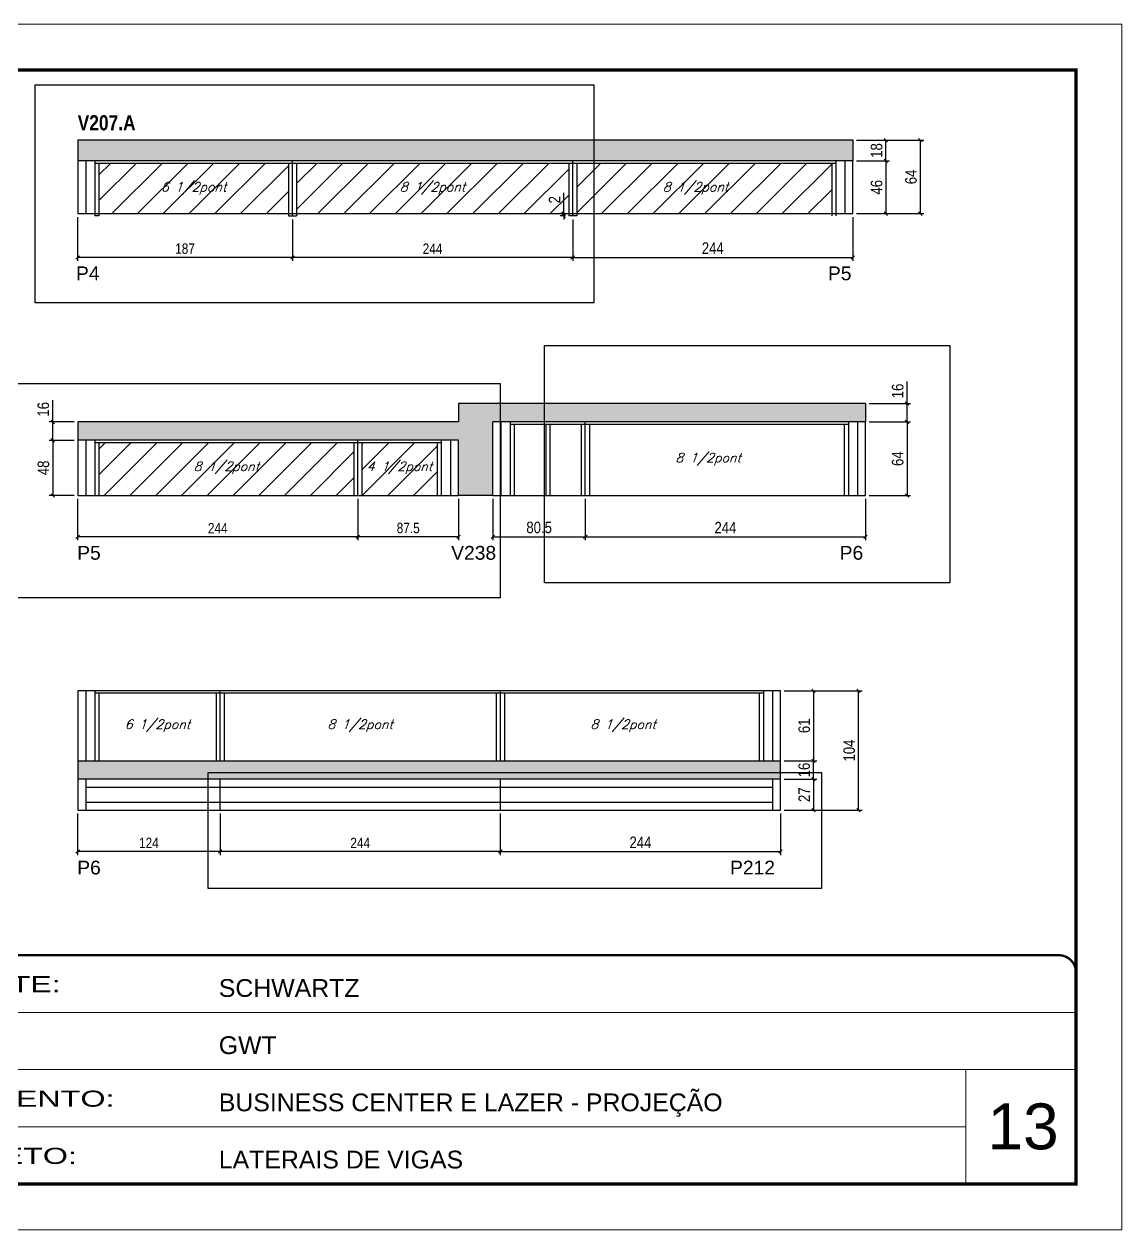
# Model space of a CAD drawing. Extents: x 2603 to 22413, y 1253 to 30260.
# Drawn here: x 3132 to 4088, y 25373 to 26423 of the extents above; entities that cross this region are included whole.
import ezdxf

# ---------------------------------------------------------------- set-up
doc = ezdxf.new("R2010")
doc.units = 0
doc.linetypes.add('CONTINUO', pattern=[0])
doc.linetypes.add('DASHED', pattern=[0.75, 0.5, -0.25])
for name, color, linetype in [('5', 5, 'Continuous'), ('COTA', 241, 'Continuous'), ('NOMENCLATURA', 7, 'Continuous'), ('Painéis', 200, 'Continuous'), ('SARR_2.2x7', 40, 'Continuous'), ('SARR_3.5x7', 81, 'Continuous'), ('texto', 7, 'Continuous')]:
    doc.layers.add(name, color=color, linetype=linetype)
for name, color, linetype, lineweight in [('CARIMBO', 255, 'Continuous', 9), ('Folhas', 255, 'Continuous', 9), ('Hachura', 251, 'Continuous', 9), ('SARRAFO DE PRESSAO', 251, 'DASHED', 9)]:
    doc.layers.add(name, color=color, linetype=linetype, lineweight=lineweight)
doc.styles.add('ARIAL', font='arial.ttf')
doc.styles.add('COTA TECNICA', font='techl___.ttf', dxfattribs={"height": 10})
doc.styles.add('COTA TECNICA-50', font='techl___.ttf', dxfattribs={"height": 9})
doc.styles.add('Romans', font='romans.shx')
doc.styles.get("Standard").update_dxf_attribs({"font": 'arial.ttf'})
doc.styles.add('TECNICA', font='techb___.ttf', dxfattribs={"height": 10})
doc.styles.add('Tecnologia', font='')
doc.styles.get('Tecnologia').set_extended_font_data('Forgotten Futurist')
doc.dimstyles.new('COTA PAINEL-50', dxfattribs={"dimtxt": 9, "dimasz": 3, "dimexe": 3, "dimexo": 3, "dimgap": 3, "dimtad": 1, "dimdec": 1, "dimzin": 12, "dimdsep": 46, "dimtxsty": 'COTA TECNICA-50', "dimblk1": 'OBLIQUE', "dimblk2": 'OBLIQUE', "dimsah": 1, "dimcen": 0.9, "dimclrd": 4, "dimclre": 4, "dimclrt": 240, "dimadec": 1, "dimazin": 3, "dimtfac": 1, "dimtdec": 1, "dimtmove": 0, "dimatfit": 3, "dimfxl": 1, "dimtolj": 1, "dimtzin": 12, "dimarcsym": 0})
doc.dimstyles.new('PAINEL', dxfattribs={"dimtxt": 10, "dimasz": 3, "dimexe": 3, "dimexo": 3, "dimgap": 3, "dimtad": 1, "dimdec": 1, "dimzin": 12, "dimdsep": 46, "dimtxsty": 'COTA TECNICA', "dimblk1": 'OBLIQUE', "dimblk2": 'OBLIQUE', "dimsah": 1, "dimcen": 0.9, "dimclrd": 4, "dimclre": 4, "dimclrt": 240, "dimadec": 1, "dimazin": 3, "dimtfac": 1, "dimtdec": 1, "dimtmove": 0, "dimatfit": 3, "dimfxl": 1, "dimtolj": 1, "dimtzin": 12, "dimarcsym": 0})

# ---------------------------------------------------------------- blocks, each defined once
blk = doc.blocks.new('9999999999')
at = {"color": 30, "linetype": 'CONTINUO'}
for p, q in [((98564.6, 34379.6), (99584, 34379.6)), ((98564.6, 34329.8), (99488, 34329.8)), ((99584, 34329.8), (99488, 34329.8)), ((99488, 34329.8), (99488, 34230.2)), ((98564.6, 34280), (99488, 34280))]:
    blk.add_line(p, q, dxfattribs=at)
at = {"color": 30, "linetype": 'CONTINUO', "const_width": 2}
blk.add_lwpolyline([(99584, 34230.2), (99584, 34414.4, 0.414214), (99569, 34429.4), (98229, 34429.4, 0.414214), (98214, 34414.4), (98214, 34245.2, 0.414214), (98229, 34230.2), (99584, 34230.2)], format="xyb", dxfattribs=at)
at = {"layer": 'Folhas'}
blk.add_lwpolyline([(98139, 34190.2), (99624, 34190.2), (99624, 35240.2), (98139, 35240.2)], close=True, dxfattribs=at)
at = {"layer": 'Folhas', "color": 30, "const_width": 3}
blk.add_lwpolyline([(98214, 34230.2), (99584, 34230.2), (99584, 35200.2), (98214, 35200.2)], close=True, dxfattribs=at)
at = {"color": 7, "linetype": 'Continuous', "ltscale": 5, "style": 'ARIAL'}
for s, height, p in [('SCHWARTZ', 15.48, (98837.7, 34393.1)), ('GWT', 15.48, (98837.7, 34343.3)), ('BUSINESS CENTER E LAZER - PROJEÇÃO', 15.483, (98837.7, 34293.5)), ('LATERAIS DE VIGAS', 15.483, (98837.7, 34243.7))]:
    blk.add_text(s, height=height, dxfattribs=at).set_placement(p)
at = {"layer": 'Folhas', "color": 7, "style": 'Tecnologia', "width": 1.5}
for s, p in [('CLIENTE:', (98573.7, 34397.2)), ('PAVIMENTO:', (98573.7, 34297.5)), ('PROJETO:', (98573.7, 34247.7))]:
    blk.add_text(s, height=14, dxfattribs=at).set_placement(p)
blk = doc.blocks.new('_Oblique')
at = {"color": 0, "linetype": 'ByBlock', "lineweight": -2}
blk.add_line((-0.5, -0.5), (0.5, 0.5), dxfattribs=at)
blk = doc.blocks.new('*D555')
at = {"layer": 'COTA', "color": 4, "linetype": 'ByBlock', "lineweight": -2, "transparency": 16777216}
for p, q in [((3365.8, 26253.4), (3365.8, 26217.3)), ((3609.8, 26253.4), (3609.8, 26217.3)), ((3609.8, 26220.3), (3365.8, 26220.3))]:
    blk.add_line(p, q, dxfattribs=at)
at = {"layer": 'Defpoints', "color": 0, "linetype": 'ByBlock', "transparency": 16777216}
for p in [(3365.8, 26256.4), (3609.8, 26256.4), (3365.8, 26220.3)]:
    blk.add_point(p, dxfattribs=at)
at = {"layer": 'COTA', "color": 4, "linetype": 'ByBlock', "lineweight": -2, "transparency": 16777216, "xscale": 3, "yscale": 3, "zscale": 3, "rotation": 180}
blk.add_blockref('_Oblique', (3365.8, 26220.3), dxfattribs=at)
at = {"layer": 'COTA', "color": 4, "linetype": 'ByBlock', "lineweight": -2, "transparency": 16777216, "xscale": 3, "yscale": 3, "zscale": 3}
blk.add_blockref('_Oblique', (3609.8, 26220.3), dxfattribs=at)
at = {"layer": 'COTA', "color": 240, "linetype": 'ByBlock', "transparency": 16777216, "insert": (3487.8, 26227.9), "char_height": 9, "attachment_point": 5, "style": 'COTA TECNICA-50'}
blk.add_mtext('\\A1;244', dxfattribs=at)
blk = doc.blocks.new('*D2943')
at = {"layer": 'COTA', "color": 4, "linetype": 'ByBlock', "lineweight": -2, "transparency": 16777216}
for p, q in [((3178.8, 26255.4), (3178.8, 26217.3)), ((3365.8, 26253.4), (3365.8, 26217.3)), ((3365.8, 26220.3), (3178.8, 26220.3))]:
    blk.add_line(p, q, dxfattribs=at)
at = {"layer": 'Defpoints', "color": 0, "linetype": 'ByBlock', "transparency": 16777216}
for p in [(3178.8, 26258.4), (3365.8, 26256.4), (3178.8, 26220.3)]:
    blk.add_point(p, dxfattribs=at)
at = {"layer": 'COTA', "color": 4, "linetype": 'ByBlock', "lineweight": -2, "transparency": 16777216, "xscale": 3, "yscale": 3, "zscale": 3, "rotation": 180}
blk.add_blockref('_Oblique', (3178.8, 26220.3), dxfattribs=at)
at = {"layer": 'COTA', "color": 4, "linetype": 'ByBlock', "lineweight": -2, "transparency": 16777216, "xscale": 3, "yscale": 3, "zscale": 3}
blk.add_blockref('_Oblique', (3365.8, 26220.3), dxfattribs=at)
at = {"layer": 'COTA', "color": 240, "linetype": 'ByBlock', "transparency": 16777216, "insert": (3272.3, 26227.9), "char_height": 9, "attachment_point": 5, "style": 'COTA TECNICA-50'}
blk.add_mtext('\\A1;187', dxfattribs=at)
blk = doc.blocks.new('*D2944')
at = {"layer": 'COTA', "color": 4, "linetype": 'ByBlock', "lineweight": -2, "transparency": 16777216}
for p, q in [((3609.8, 26253.4), (3609.8, 26217.3)), ((3853.8, 26255.4), (3853.8, 26217.3)), ((3609.8, 26220.3), (3853.8, 26220.3))]:
    blk.add_line(p, q, dxfattribs=at)
at = {"layer": 'Defpoints', "color": 0, "linetype": 'ByBlock', "transparency": 16777216}
for p in [(3609.8, 26256.4), (3853.8, 26258.4), (3853.8, 26220.3)]:
    blk.add_point(p, dxfattribs=at)
at = {"layer": 'COTA', "color": 4, "linetype": 'ByBlock', "lineweight": -2, "transparency": 16777216, "xscale": 3, "yscale": 3, "zscale": 3, "rotation": 180}
blk.add_blockref('_Oblique', (3609.8, 26220.3), dxfattribs=at)
at = {"layer": 'COTA', "color": 4, "linetype": 'ByBlock', "lineweight": -2, "transparency": 16777216, "xscale": 3, "yscale": 3, "zscale": 3}
blk.add_blockref('_Oblique', (3853.8, 26220.3), dxfattribs=at)
at = {"layer": 'COTA', "color": 240, "linetype": 'ByBlock', "transparency": 16777216, "insert": (3731.8, 26228.4), "char_height": 10, "attachment_point": 5, "style": 'COTA TECNICA'}
blk.add_mtext('\\A1;244', dxfattribs=at)
blk = doc.blocks.new('*D2945')
at = {"layer": 'COTA', "color": 4, "linetype": 'ByBlock', "lineweight": -2, "transparency": 16777216}
for p, q in [((3856.8, 26304.4), (3885.5, 26304.4)), ((3882.5, 26304.4), (3882.5, 26258.4)), ((3856.8, 26258.4), (3885.5, 26258.4))]:
    blk.add_line(p, q, dxfattribs=at)
at = {"layer": 'Defpoints', "color": 0, "linetype": 'ByBlock', "transparency": 16777216}
for p in [(3853.8, 26304.4), (3853.8, 26258.4), (3882.5, 26258.4)]:
    blk.add_point(p, dxfattribs=at)
at = {"layer": 'COTA', "color": 4, "linetype": 'ByBlock', "lineweight": -2, "transparency": 16777216, "xscale": 3, "yscale": 3, "zscale": 3}
for p, rotation in [((3882.5, 26304.4), 90), ((3882.5, 26258.4), 270)]:
    blk.add_blockref('_Oblique', p, dxfattribs=dict(at, rotation=rotation))
at = {"layer": 'COTA', "color": 240, "linetype": 'ByBlock', "transparency": 16777216, "insert": (3874.4, 26281.4), "char_height": 10, "attachment_point": 5, "rotation": 90, "style": 'COTA TECNICA'}
blk.add_mtext('\\A1;46', dxfattribs=at)
blk = doc.blocks.new('*D2946')
at = {"layer": 'COTA', "color": 4, "linetype": 'ByBlock', "lineweight": -2, "transparency": 16777216}
for p, q in [((3856.8, 26322.4), (3915.5, 26322.4)), ((3912.5, 26258.4), (3912.5, 26322.4)), ((3856.8, 26258.4), (3915.5, 26258.4))]:
    blk.add_line(p, q, dxfattribs=at)
at = {"layer": 'Defpoints', "color": 0, "linetype": 'ByBlock', "transparency": 16777216}
for p in [(3853.8, 26322.4), (3912.5, 26322.4), (3853.8, 26258.4)]:
    blk.add_point(p, dxfattribs=at)
at = {"layer": 'COTA', "color": 4, "linetype": 'ByBlock', "lineweight": -2, "transparency": 16777216, "xscale": 3, "yscale": 3, "zscale": 3}
for p, rotation in [((3912.5, 26322.4), 90), ((3912.5, 26258.4), 270)]:
    blk.add_blockref('_Oblique', p, dxfattribs=dict(at, rotation=rotation))
at = {"layer": 'COTA', "color": 240, "linetype": 'ByBlock', "transparency": 16777216, "insert": (3904.4, 26290.4), "char_height": 10, "attachment_point": 5, "rotation": 90, "style": 'COTA TECNICA'}
blk.add_mtext('\\A1;64', dxfattribs=at)
blk = doc.blocks.new('*D2947')
at = {"layer": 'COTA', "color": 4, "linetype": 'ByBlock', "lineweight": -2, "transparency": 16777216}
for p, q in [((3856.8, 26322.4), (3885.5, 26322.4)), ((3882.5, 26304.4), (3882.5, 26322.4)), ((3856.8, 26304.4), (3885.5, 26304.4))]:
    blk.add_line(p, q, dxfattribs=at)
at = {"layer": 'Defpoints', "color": 0, "linetype": 'ByBlock', "transparency": 16777216}
for p in [(3853.8, 26322.4), (3882.5, 26322.4), (3853.8, 26304.4)]:
    blk.add_point(p, dxfattribs=at)
at = {"layer": 'COTA', "color": 4, "linetype": 'ByBlock', "lineweight": -2, "transparency": 16777216, "xscale": 3, "yscale": 3, "zscale": 3}
for p, rotation in [((3882.5, 26322.4), 90), ((3882.5, 26304.4), 270)]:
    blk.add_blockref('_Oblique', p, dxfattribs=dict(at, rotation=rotation))
at = {"layer": 'COTA', "color": 240, "linetype": 'ByBlock', "transparency": 16777216, "insert": (3874.4, 26313.4), "char_height": 10, "attachment_point": 5, "rotation": 90, "style": 'COTA TECNICA'}
blk.add_mtext('\\A1;18', dxfattribs=at)
blk = doc.blocks.new('*D2948')
at = {"layer": 'COTA', "color": 4, "linetype": 'ByBlock', "lineweight": -2, "transparency": 16777216}
for p, q in [((3602, 26258.4), (3602, 26276.5)), ((3603.3, 26258.4), (3599, 26258.4)), ((3603.3, 26256.4), (3599, 26256.4)), ((3602, 26256.4), (3602, 26258.4)), ((3602, 26256.4), (3602, 26253.4))]:
    blk.add_line(p, q, dxfattribs=at)
at = {"layer": 'Defpoints', "color": 0, "linetype": 'ByBlock', "transparency": 16777216}
for p in [(3602, 26258.4), (3606.3, 26258.4), (3606.3, 26256.4)]:
    blk.add_point(p, dxfattribs=at)
at = {"layer": 'COTA', "color": 4, "linetype": 'ByBlock', "lineweight": -2, "transparency": 16777216, "xscale": 3, "yscale": 3, "zscale": 3}
for p, rotation in [((3602, 26258.4), 270), ((3602, 26256.4), 90)]:
    blk.add_blockref('_Oblique', p, dxfattribs=dict(at, rotation=rotation))
at = {"layer": 'COTA', "color": 240, "linetype": 'ByBlock', "transparency": 16777216, "insert": (3594, 26270.5), "char_height": 10, "attachment_point": 5, "rotation": 90, "style": 'COTA TECNICA'}
blk.add_mtext('\\A1;2', dxfattribs=at)
blk = doc.blocks.new('*D556')
at = {"layer": 'COTA', "color": 4, "linetype": 'ByBlock', "lineweight": -2, "transparency": 16777216}
for p, q in [((3422.8, 26010), (3422.8, 25974)), ((3510.3, 26010), (3510.3, 25974)), ((3510.3, 25977), (3422.8, 25977))]:
    blk.add_line(p, q, dxfattribs=at)
at = {"layer": 'Defpoints', "color": 0, "linetype": 'ByBlock', "transparency": 16777216}
for p in [(3422.8, 26013), (3510.3, 26013), (3422.8, 25977)]:
    blk.add_point(p, dxfattribs=at)
at = {"layer": 'COTA', "color": 4, "linetype": 'ByBlock', "lineweight": -2, "transparency": 16777216, "xscale": 3, "yscale": 3, "zscale": 3, "rotation": 180}
blk.add_blockref('_Oblique', (3422.8, 25977), dxfattribs=at)
at = {"layer": 'COTA', "color": 4, "linetype": 'ByBlock', "lineweight": -2, "transparency": 16777216, "xscale": 3, "yscale": 3, "zscale": 3}
blk.add_blockref('_Oblique', (3510.3, 25977), dxfattribs=at)
at = {"layer": 'COTA', "color": 240, "linetype": 'ByBlock', "transparency": 16777216, "insert": (3466.6, 25984.6), "char_height": 9, "attachment_point": 5, "style": 'COTA TECNICA-50'}
blk.add_mtext('\\A1;87.5', dxfattribs=at)
blk = doc.blocks.new('*D2949')
at = {"layer": 'COTA', "color": 4, "linetype": 'ByBlock', "lineweight": -2, "transparency": 16777216}
for p, q in [((3178.8, 26010), (3178.8, 25974)), ((3422.8, 26010), (3422.8, 25974)), ((3422.8, 25977), (3178.8, 25977))]:
    blk.add_line(p, q, dxfattribs=at)
at = {"layer": 'Defpoints', "color": 0, "linetype": 'ByBlock', "transparency": 16777216}
for p in [(3178.8, 26013), (3422.8, 26013), (3178.8, 25977)]:
    blk.add_point(p, dxfattribs=at)
at = {"layer": 'COTA', "color": 4, "linetype": 'ByBlock', "lineweight": -2, "transparency": 16777216, "xscale": 3, "yscale": 3, "zscale": 3, "rotation": 180}
blk.add_blockref('_Oblique', (3178.8, 25977), dxfattribs=at)
at = {"layer": 'COTA', "color": 4, "linetype": 'ByBlock', "lineweight": -2, "transparency": 16777216, "xscale": 3, "yscale": 3, "zscale": 3}
blk.add_blockref('_Oblique', (3422.8, 25977), dxfattribs=at)
at = {"layer": 'COTA', "color": 240, "linetype": 'ByBlock', "transparency": 16777216, "insert": (3300.8, 25984.5), "char_height": 9, "attachment_point": 5, "style": 'COTA TECNICA-50'}
blk.add_mtext('\\A1;244', dxfattribs=at)
blk = doc.blocks.new('*D2950')
at = {"layer": 'COTA', "color": 4, "linetype": 'ByBlock', "lineweight": -2, "transparency": 16777216}
for p, q in [((3540.3, 26010), (3540.3, 25974)), ((3620.8, 26010), (3620.8, 25974)), ((3540.3, 25977), (3620.8, 25977))]:
    blk.add_line(p, q, dxfattribs=at)
at = {"layer": 'Defpoints', "color": 0, "linetype": 'ByBlock', "transparency": 16777216}
for p in [(3540.3, 26013), (3620.8, 26013), (3620.8, 25977)]:
    blk.add_point(p, dxfattribs=at)
at = {"layer": 'COTA', "color": 4, "linetype": 'ByBlock', "lineweight": -2, "transparency": 16777216, "xscale": 3, "yscale": 3, "zscale": 3, "rotation": 180}
blk.add_blockref('_Oblique', (3540.3, 25977), dxfattribs=at)
at = {"layer": 'COTA', "color": 4, "linetype": 'ByBlock', "lineweight": -2, "transparency": 16777216, "xscale": 3, "yscale": 3, "zscale": 3}
blk.add_blockref('_Oblique', (3620.8, 25977), dxfattribs=at)
at = {"layer": 'COTA', "color": 240, "linetype": 'ByBlock', "transparency": 16777216, "insert": (3580.6, 25985.1), "char_height": 10, "attachment_point": 5, "style": 'COTA TECNICA'}
blk.add_mtext('\\A1;80.5', dxfattribs=at)
blk = doc.blocks.new('*D2951')
at = {"layer": 'COTA', "color": 4, "linetype": 'ByBlock', "lineweight": -2, "transparency": 16777216}
for p, q in [((3620.8, 26010), (3620.8, 25974)), ((3864.8, 26010), (3864.8, 25974)), ((3620.8, 25977), (3864.8, 25977))]:
    blk.add_line(p, q, dxfattribs=at)
at = {"layer": 'Defpoints', "color": 0, "linetype": 'ByBlock', "transparency": 16777216}
for p in [(3620.8, 26013), (3864.8, 26013), (3864.8, 25977)]:
    blk.add_point(p, dxfattribs=at)
at = {"layer": 'COTA', "color": 4, "linetype": 'ByBlock', "lineweight": -2, "transparency": 16777216, "xscale": 3, "yscale": 3, "zscale": 3, "rotation": 180}
blk.add_blockref('_Oblique', (3620.8, 25977), dxfattribs=at)
at = {"layer": 'COTA', "color": 4, "linetype": 'ByBlock', "lineweight": -2, "transparency": 16777216, "xscale": 3, "yscale": 3, "zscale": 3}
blk.add_blockref('_Oblique', (3864.8, 25977), dxfattribs=at)
at = {"layer": 'COTA', "color": 240, "linetype": 'ByBlock', "transparency": 16777216, "insert": (3742.8, 25985), "char_height": 10, "attachment_point": 5, "style": 'COTA TECNICA'}
blk.add_mtext('\\A1;244', dxfattribs=at)
blk = doc.blocks.new('*D2952')
at = {"layer": 'COTA', "color": 4, "linetype": 'ByBlock', "lineweight": -2, "transparency": 16777216}
for p, q in [((3793.8, 25842.9), (3822.5, 25842.9)), ((3819.5, 25842.9), (3819.5, 25781.9)), ((3793.8, 25781.9), (3822.5, 25781.9))]:
    blk.add_line(p, q, dxfattribs=at)
at = {"layer": 'Defpoints', "color": 0, "linetype": 'ByBlock', "transparency": 16777216}
for p in [(3790.8, 25842.9), (3790.8, 25781.9), (3819.5, 25781.9)]:
    blk.add_point(p, dxfattribs=at)
at = {"layer": 'COTA', "color": 4, "linetype": 'ByBlock', "lineweight": -2, "transparency": 16777216, "xscale": 3, "yscale": 3, "zscale": 3}
for p, rotation in [((3819.5, 25842.9), 90), ((3819.5, 25781.9), 270)]:
    blk.add_blockref('_Oblique', p, dxfattribs=dict(at, rotation=rotation))
at = {"layer": 'COTA', "color": 240, "linetype": 'ByBlock', "transparency": 16777216, "insert": (3811.4, 25812.4), "char_height": 10, "attachment_point": 5, "rotation": 90, "style": 'COTA TECNICA'}
blk.add_mtext('\\A1;61', dxfattribs=at)
blk = doc.blocks.new('*D557')
at = {"layer": 'COTA', "color": 4, "linetype": 'ByBlock', "lineweight": -2, "transparency": 16777216}
for p, q in [((3302.8, 25735.9), (3302.8, 25699.9)), ((3546.8, 25735.9), (3546.8, 25699.9)), ((3546.8, 25702.9), (3302.8, 25702.9))]:
    blk.add_line(p, q, dxfattribs=at)
at = {"layer": 'Defpoints', "color": 0, "linetype": 'ByBlock', "transparency": 16777216}
for p in [(3302.8, 25738.9), (3546.8, 25738.9), (3302.8, 25702.9)]:
    blk.add_point(p, dxfattribs=at)
at = {"layer": 'COTA', "color": 4, "linetype": 'ByBlock', "lineweight": -2, "transparency": 16777216, "xscale": 3, "yscale": 3, "zscale": 3, "rotation": 180}
blk.add_blockref('_Oblique', (3302.8, 25702.9), dxfattribs=at)
at = {"layer": 'COTA', "color": 4, "linetype": 'ByBlock', "lineweight": -2, "transparency": 16777216, "xscale": 3, "yscale": 3, "zscale": 3}
blk.add_blockref('_Oblique', (3546.8, 25702.9), dxfattribs=at)
at = {"layer": 'COTA', "color": 240, "linetype": 'ByBlock', "transparency": 16777216, "insert": (3424.8, 25710.4), "char_height": 9, "attachment_point": 5, "style": 'COTA TECNICA-50'}
blk.add_mtext('\\A1;244', dxfattribs=at)
blk = doc.blocks.new('*D558')
at = {"layer": 'COTA', "color": 4, "linetype": 'ByBlock', "lineweight": -2, "transparency": 16777216}
for p, q in [((3178.8, 25735.9), (3178.8, 25699.9)), ((3302.8, 25735.9), (3302.8, 25699.9)), ((3302.8, 25702.9), (3178.8, 25702.9))]:
    blk.add_line(p, q, dxfattribs=at)
at = {"layer": 'Defpoints', "color": 0, "linetype": 'ByBlock', "transparency": 16777216}
for p in [(3178.8, 25738.9), (3302.8, 25738.9), (3178.8, 25702.9)]:
    blk.add_point(p, dxfattribs=at)
at = {"layer": 'COTA', "color": 4, "linetype": 'ByBlock', "lineweight": -2, "transparency": 16777216, "xscale": 3, "yscale": 3, "zscale": 3, "rotation": 180}
blk.add_blockref('_Oblique', (3178.8, 25702.9), dxfattribs=at)
at = {"layer": 'COTA', "color": 4, "linetype": 'ByBlock', "lineweight": -2, "transparency": 16777216, "xscale": 3, "yscale": 3, "zscale": 3}
blk.add_blockref('_Oblique', (3302.8, 25702.9), dxfattribs=at)
at = {"layer": 'COTA', "color": 240, "linetype": 'ByBlock', "transparency": 16777216, "insert": (3240.8, 25710.4), "char_height": 9, "attachment_point": 5, "style": 'COTA TECNICA-50'}
blk.add_mtext('\\A1;124', dxfattribs=at)
blk = doc.blocks.new('*D559')
at = {"layer": 'COTA', "color": 4, "linetype": 'ByBlock', "lineweight": -2, "transparency": 16777216}
for p, q in [((3546.8, 25735.9), (3546.8, 25699.9)), ((3790.8, 25735.9), (3790.8, 25699.9)), ((3546.8, 25702.9), (3790.8, 25702.9))]:
    blk.add_line(p, q, dxfattribs=at)
at = {"layer": 'Defpoints', "color": 0, "linetype": 'ByBlock', "transparency": 16777216}
for p in [(3546.8, 25738.9), (3790.8, 25738.9), (3790.8, 25702.9)]:
    blk.add_point(p, dxfattribs=at)
at = {"layer": 'COTA', "color": 4, "linetype": 'ByBlock', "lineweight": -2, "transparency": 16777216, "xscale": 3, "yscale": 3, "zscale": 3, "rotation": 180}
blk.add_blockref('_Oblique', (3546.8, 25702.9), dxfattribs=at)
at = {"layer": 'COTA', "color": 4, "linetype": 'ByBlock', "lineweight": -2, "transparency": 16777216, "xscale": 3, "yscale": 3, "zscale": 3}
blk.add_blockref('_Oblique', (3790.8, 25702.9), dxfattribs=at)
at = {"layer": 'COTA', "color": 240, "linetype": 'ByBlock', "transparency": 16777216, "insert": (3668.8, 25710.9), "char_height": 10, "attachment_point": 5, "style": 'COTA TECNICA'}
blk.add_mtext('\\A1;244', dxfattribs=at)
blk = doc.blocks.new('*D2953')
at = {"layer": 'COTA', "color": 4, "linetype": 'ByBlock', "lineweight": -2, "transparency": 16777216}
for p, q in [((3793.8, 25765.9), (3822.5, 25765.9)), ((3819.5, 25765.9), (3819.5, 25738.9)), ((3793.8, 25738.9), (3822.5, 25738.9))]:
    blk.add_line(p, q, dxfattribs=at)
at = {"layer": 'Defpoints', "color": 0, "linetype": 'ByBlock', "transparency": 16777216}
for p in [(3790.8, 25765.9), (3790.8, 25738.9), (3819.5, 25738.9)]:
    blk.add_point(p, dxfattribs=at)
at = {"layer": 'COTA', "color": 4, "linetype": 'ByBlock', "lineweight": -2, "transparency": 16777216, "xscale": 3, "yscale": 3, "zscale": 3}
for p, rotation in [((3819.5, 25765.9), 90), ((3819.5, 25738.9), 270)]:
    blk.add_blockref('_Oblique', p, dxfattribs=dict(at, rotation=rotation))
at = {"layer": 'COTA', "color": 240, "linetype": 'ByBlock', "transparency": 16777216, "insert": (3811.4, 25752.4), "char_height": 10, "attachment_point": 5, "rotation": 90, "style": 'COTA TECNICA'}
blk.add_mtext('\\A1;27', dxfattribs=at)
blk = doc.blocks.new('*D2954')
at = {"layer": 'COTA', "color": 4, "linetype": 'ByBlock', "lineweight": -2, "transparency": 16777216}
for p, q in [((3793.8, 25781.9), (3822.5, 25781.9)), ((3819.5, 25765.9), (3819.5, 25781.9)), ((3793.8, 25765.9), (3822.5, 25765.9))]:
    blk.add_line(p, q, dxfattribs=at)
at = {"layer": 'Defpoints', "color": 0, "linetype": 'ByBlock', "transparency": 16777216}
for p in [(3790.8, 25781.9), (3819.5, 25781.9), (3790.8, 25765.9)]:
    blk.add_point(p, dxfattribs=at)
at = {"layer": 'COTA', "color": 4, "linetype": 'ByBlock', "lineweight": -2, "transparency": 16777216, "xscale": 3, "yscale": 3, "zscale": 3}
for p, rotation in [((3819.5, 25781.9), 90), ((3819.5, 25765.9), 270)]:
    blk.add_blockref('_Oblique', p, dxfattribs=dict(at, rotation=rotation))
at = {"layer": 'COTA', "color": 240, "linetype": 'ByBlock', "transparency": 16777216, "insert": (3811.4, 25773.9), "char_height": 10, "attachment_point": 5, "rotation": 90, "style": 'COTA TECNICA'}
blk.add_mtext('\\A1;16', dxfattribs=at)
blk = doc.blocks.new('*D2955')
at = {"layer": 'COTA', "color": 4, "linetype": 'ByBlock', "lineweight": -2, "transparency": 16777216}
for p, q in [((3793.8, 25842.9), (3861.7, 25842.9)), ((3858.7, 25738.9), (3858.7, 25842.9)), ((3793.8, 25738.9), (3861.7, 25738.9))]:
    blk.add_line(p, q, dxfattribs=at)
at = {"layer": 'Defpoints', "color": 0, "linetype": 'ByBlock', "transparency": 16777216}
for p in [(3790.8, 25842.9), (3858.7, 25842.9), (3790.8, 25738.9)]:
    blk.add_point(p, dxfattribs=at)
at = {"layer": 'COTA', "color": 4, "linetype": 'ByBlock', "lineweight": -2, "transparency": 16777216, "xscale": 3, "yscale": 3, "zscale": 3}
for p, rotation in [((3858.7, 25842.9), 90), ((3858.7, 25738.9), 270)]:
    blk.add_blockref('_Oblique', p, dxfattribs=dict(at, rotation=rotation))
at = {"layer": 'COTA', "color": 240, "linetype": 'ByBlock', "transparency": 16777216, "insert": (3850.6, 25790.9), "char_height": 10, "attachment_point": 5, "rotation": 90, "style": 'COTA TECNICA'}
blk.add_mtext('\\A1;104', dxfattribs=at)
blk = doc.blocks.new('*D2966')
at = {"layer": 'COTA', "color": 4, "linetype": 'ByBlock', "lineweight": -2, "transparency": 16777216}
for p, q in [((3867.8, 26077), (3903.9, 26077)), ((3900.9, 26077), (3900.9, 26013)), ((3867.8, 26013), (3903.9, 26013))]:
    blk.add_line(p, q, dxfattribs=at)
at = {"layer": 'Defpoints', "color": 0, "linetype": 'ByBlock', "transparency": 16777216}
for p in [(3864.8, 26077), (3864.8, 26013), (3900.9, 26013)]:
    blk.add_point(p, dxfattribs=at)
at = {"layer": 'COTA', "color": 4, "linetype": 'ByBlock', "lineweight": -2, "transparency": 16777216, "xscale": 3, "yscale": 3, "zscale": 3}
for p, rotation in [((3900.9, 26077), 90), ((3900.9, 26013), 270)]:
    blk.add_blockref('_Oblique', p, dxfattribs=dict(at, rotation=rotation))
at = {"layer": 'COTA', "color": 240, "linetype": 'ByBlock', "transparency": 16777216, "insert": (3892.8, 26045), "char_height": 10, "attachment_point": 5, "rotation": 90, "style": 'COTA TECNICA'}
blk.add_mtext('\\A1;64', dxfattribs=at)
blk = doc.blocks.new('*D2967')
at = {"layer": 'COTA', "color": 4, "linetype": 'ByBlock', "lineweight": -2, "transparency": 16777216}
for p, q in [((3900.9, 26093), (3900.9, 26112.1)), ((3867.8, 26093), (3903.9, 26093)), ((3900.9, 26077), (3900.9, 26093)), ((3867.8, 26077), (3903.9, 26077))]:
    blk.add_line(p, q, dxfattribs=at)
at = {"layer": 'Defpoints', "color": 0, "linetype": 'ByBlock', "transparency": 16777216}
for p in [(3864.8, 26093), (3900.9, 26093), (3864.8, 26077)]:
    blk.add_point(p, dxfattribs=at)
at = {"layer": 'COTA', "color": 4, "linetype": 'ByBlock', "lineweight": -2, "transparency": 16777216, "xscale": 3, "yscale": 3, "zscale": 3}
for p, rotation in [((3900.9, 26093), 90), ((3900.9, 26077), 270)]:
    blk.add_blockref('_Oblique', p, dxfattribs=dict(at, rotation=rotation))
at = {"layer": 'COTA', "color": 240, "linetype": 'ByBlock', "transparency": 16777216, "insert": (3892.8, 26104), "char_height": 10, "attachment_point": 5, "rotation": 90, "style": 'COTA TECNICA'}
blk.add_mtext('\\A1;16', dxfattribs=at)
blk = doc.blocks.new('*D1614')
at = {"layer": 'COTA', "color": 4, "linetype": 'ByBlock', "lineweight": -2, "transparency": 16777216}
for p, q in [((3175.8, 26061), (3154.1, 26061)), ((3157.1, 26061), (3157.1, 26013)), ((3175.8, 26013), (3154.1, 26013))]:
    blk.add_line(p, q, dxfattribs=at)
at = {"layer": 'Defpoints', "color": 0, "linetype": 'ByBlock', "transparency": 16777216}
for p in [(3178.8, 26061), (3157.1, 26013), (3178.8, 26013)]:
    blk.add_point(p, dxfattribs=at)
at = {"layer": 'COTA', "color": 4, "linetype": 'ByBlock', "lineweight": -2, "transparency": 16777216, "xscale": 3, "yscale": 3, "zscale": 3}
for p, rotation in [((3157.1, 26061), 90), ((3157.1, 26013), 270)]:
    blk.add_blockref('_Oblique', p, dxfattribs=dict(at, rotation=rotation))
at = {"layer": 'COTA', "color": 240, "linetype": 'ByBlock', "transparency": 16777216, "insert": (3149, 26037), "char_height": 10, "attachment_point": 5, "rotation": 90, "style": 'COTA TECNICA'}
blk.add_mtext('\\A1;48', dxfattribs=at)
blk = doc.blocks.new('*D1615')
at = {"layer": 'COTA', "color": 4, "linetype": 'ByBlock', "lineweight": -2, "transparency": 16777216}
for p, q in [((3157.1, 26077), (3157.1, 26096.1)), ((3175.8, 26077), (3154.1, 26077)), ((3157.1, 26061), (3157.1, 26077)), ((3175.8, 26061), (3154.1, 26061))]:
    blk.add_line(p, q, dxfattribs=at)
at = {"layer": 'Defpoints', "color": 0, "linetype": 'ByBlock', "transparency": 16777216}
for p in [(3157.1, 26077), (3178.8, 26077), (3178.8, 26061)]:
    blk.add_point(p, dxfattribs=at)
at = {"layer": 'COTA', "color": 4, "linetype": 'ByBlock', "lineweight": -2, "transparency": 16777216, "xscale": 3, "yscale": 3, "zscale": 3}
for p, rotation in [((3157.1, 26077), 90), ((3157.1, 26061), 270)]:
    blk.add_blockref('_Oblique', p, dxfattribs=dict(at, rotation=rotation))
at = {"layer": 'COTA', "color": 240, "linetype": 'ByBlock', "transparency": 16777216, "insert": (3148.9, 26088), "char_height": 10, "attachment_point": 5, "rotation": 90, "style": 'COTA TECNICA'}
blk.add_mtext('\\A1;16', dxfattribs=at)

msp = doc.modelspace()

# ---------------------------------------------------------------- hatches: boundary and pattern name
at = {"layer": 'COTA', "linetype": 'ByBlock'}
h = msp.add_hatch(dxfattribs=at)
h.set_pattern_fill('AR-CONC', color=256, scale=0.03)
h.set_pattern_definition([(50, (-129559.7648, -6333.586), (5.46554007, -0.47817257), [0.5715, -6.2865]), (355, (-129559.765, -6333.586), (-1.05730264, 5.73170536), [0.4572, -5.02921753]), (100.4514447, (-129559.3093, -6333.626), (4.40823741, 5.25353256), [0.48570026, -5.34270734]), (46.1842, (-129559.765, -6332.062), (8.13237123, -1.26126984), [0.85725, -9.42975]), (96.6355576, (-129559.087, -6332.167), (7.122124, 7.42278374), [0.7285507, -8.01406824]), (351.184151, (-129559.765, -6332.062), (7.122124, 7.42278374), [0.685799, -7.54379196]), (21, (-129559.0028, -6332.443), (4.54843174, -3.06795595), [0.5715, -6.2865]), (326, (-129559.003, -6332.443), (1.85406085, 5.52563898), [0.4572, -5.0292]), (71.451445, (-129558.6237, -6332.699), (6.40249258, 2.45768307), [0.48570026, -5.34269813]), (37.5, (-129559.7648, -6333.5862), (0.092658098, 2.536651166), [0, -4.96824, 0, -5.1054, 0, -5.04825]), (7.5, (-129559.7648, -6333.5862), (2.004589875, 3.005417245), [0, -2.91084, 0, -4.85394, 0, -1.92405]), (327.5, (-129561.464, -6333.5862), (4.067717855, -0.17186232), [0, -1.905, 0, -5.9436, 0, -7.8867]), (317.5, (-129562.226, -6333.5862), (4.44387544, 0.76279473), [0, -2.4765, 0, -3.94716, 0, -5.6007])])
h.paths.add_polyline_path([(3178.81, 26322.4), (3178.81, 26304.4), (3853.81, 26304.4), (3853.81, 26322.4)])
h = msp.add_hatch(dxfattribs=at)
h.set_pattern_fill('AR-CONC', color=256, scale=0.03)
h.set_pattern_definition([(50, (-126418.0314, -5407.764), (5.46554007, -0.47817257), [0.5715, -6.2865]), (355, (-126418.0314, -5407.764), (-1.05730264, 5.73170536), [0.4572, -5.02921753]), (100.4514447, (-126417.576, -5407.804), (4.40823741, 5.25353256), [0.48570026, -5.34270734]), (46.1842, (-126418.0314, -5406.24), (8.13237123, -1.26126984), [0.85725, -9.42975]), (96.6355576, (-126417.354, -5406.345), (7.122124, 7.42278374), [0.7285507, -8.01406824]), (351.184151, (-126418.031, -5406.24), (7.122124, 7.42278374), [0.685799, -7.54379196]), (21, (-126417.2694, -5406.621), (4.54843174, -3.06795595), [0.5715, -6.2865]), (326, (-126417.2694, -5406.621), (1.85406085, 5.52563898), [0.4572, -5.0292]), (71.451445, (-126416.8904, -5406.8767), (6.40249258, 2.45768307), [0.48570026, -5.34269813]), (37.5, (-126418.0314, -5407.764), (0.092658098, 2.536651166), [0, -4.96824, 0, -5.1054, 0, -5.04825]), (7.5, (-126418.0314, -5407.764), (2.004589875, 3.005417245), [0, -2.91084, 0, -4.85394, 0, -1.92405]), (327.5, (-126419.7307, -5407.764), (4.067717855, -0.17186232), [0, -1.905, 0, -5.9436, 0, -7.8867]), (317.5, (-126420.4927, -5407.764), (4.44387544, 0.76279473), [0, -2.4765, 0, -3.94716, 0, -5.6007])])
h.paths.add_polyline_path([(3510.31, 26013.04), (3540.31, 26013.04), (3540.31, 26077.04), (3864.81, 26077.04), (3864.81, 26093.04), (3510.31, 26093.04), (3510.31, 26077.04), (3178.81, 26077.04), (3178.81, 26061.04), (3510.31, 26061.04)])
h = msp.add_hatch(dxfattribs=at)
h.set_pattern_fill('AR-CONC', color=256, scale=0.03)
h.set_pattern_definition([(50, (-126481.0314, -5530.6207), (5.46554007, -0.47817257), [0.5715, -6.2865]), (355, (-126481.0314, -5530.6207), (-1.05730264, 5.73170536), [0.4572, -5.02921753]), (100.4514447, (-126480.576, -5530.6605), (4.40823741, 5.25353256), [0.48570026, -5.34270734]), (46.1842, (-126481.0314, -5529.0967), (8.13237123, -1.26126984), [0.85725, -9.42975]), (96.6355576, (-126480.354, -5529.202), (7.122124, 7.42278374), [0.7285507, -8.01406824]), (351.184151, (-126481.031, -5529.097), (7.122124, 7.42278374), [0.685799, -7.54379196]), (21, (-126480.2694, -5529.4777), (4.54843174, -3.06795595), [0.5715, -6.2865]), (326, (-126480.2694, -5529.4777), (1.85406085, 5.52563898), [0.4572, -5.0292]), (71.451445, (-126479.8904, -5529.7333), (6.40249258, 2.45768307), [0.48570026, -5.34269813]), (37.5, (-126481.0314, -5530.6207), (0.092658098, 2.536651166), [0, -4.96824, 0, -5.1054, 0, -5.04825]), (7.5, (-126481.0314, -5530.6207), (2.004589875, 3.005417245), [0, -2.91084, 0, -4.85394, 0, -1.92405]), (327.5, (-126482.7307, -5530.6207), (4.067717855, -0.17186232), [0, -1.905, 0, -5.9436, 0, -7.8867]), (317.5, (-126483.4927, -5530.6207), (4.44387544, 0.76279473), [0, -2.4765, 0, -3.94716, 0, -5.6007])])
h.paths.add_polyline_path([(3790.81, 25765.94), (3790.81, 25781.94), (3178.81, 25781.94), (3178.81, 25765.94)])
at = {"layer": 'Hachura', "linetype": 'ByBlock'}
h = msp.add_hatch(dxfattribs=at)
h.set_pattern_fill('ANSI31', color=256, scale=5)
h.set_pattern_definition([(45, (-126418.031, -5371.03), (-11.2253202, 11.2253202), [])])
h.paths.add_polyline_path([(3197.31, 26302.2), (3197.31, 26258.4), (3362.31, 26258.4), (3362.31, 26302.2)])
h.paths.add_polyline_path([(3606.31, 26258.4), (3606.31, 26302.2), (3369.31, 26302.2), (3369.31, 26258.4)])
h.paths.add_polyline_path([(3835.31, 26258.4), (3835.31, 26302.2), (3613.31, 26302.2), (3613.31, 26258.4)])
h = msp.add_hatch(dxfattribs=at)
h.set_pattern_fill('ANSI31', color=256, scale=5)
h.set_pattern_definition([(45, (-126418.031, -5407.764), (-11.2253202, 11.2253202), [])])
h.paths.add_polyline_path([(3197.31, 26058.84), (3197.31, 26013.04), (3419.31, 26013.04), (3419.31, 26058.84)])
h.paths.add_polyline_path([(3491.81, 26013.04), (3491.81, 26058.84), (3426.31, 26058.84), (3426.31, 26013.04)])

# ---------------------------------------------------------------- linework, layer by layer
at = {"layer": 'COTA', "linetype": 'ByBlock'}
for p, q in [((3853.81, 26322.4), (3178.81, 26322.4)), ((3178.81, 26322.4), (3178.81, 26304.4)), ((3853.81, 26322.4), (3853.81, 26304.4)), ((3197.31, 26256.4), (3193.81, 26256.4)), ((3362.31, 26256.4), (3369.31, 26256.4)), ((3613.31, 26256.4), (3606.31, 26256.4)), ((3864.81, 26093.04), (3510.31, 26093.04)), ((3510.31, 26093.04), (3510.31, 26077.04)), ((3864.81, 26093.04), (3864.81, 26077.04)), ((3510.31, 26077.04), (3178.81, 26077.04)), ((3178.81, 26077.04), (3178.81, 26061.04)), ((3540.31, 26013.04), (3510.31, 26013.04)), ((3178.81, 25781.94), (3178.81, 25765.94)), ((3790.81, 25765.94), (3790.81, 25781.94))]:
    msp.add_line(p, q, dxfattribs=at)
at = {"layer": 'COTA'}
for points in [[(3141.91, 26370.65), (3628.28, 26370.65), (3628.28, 26180.62), (3141.91, 26180.62)], [(3585.23, 26143.52), (3938.1, 26143.52), (3938.1, 25936.88), (3585.23, 25936.88)], [(3106.52, 26110.6), (3546.64, 26110.6), (3546.64, 25923.96), (3106.52, 25923.96)], [(3292.43, 25771.82), (3826.36, 25771.82), (3826.36, 25670.76), (3292.43, 25670.76)]]:
    msp.add_lwpolyline(points, close=True, dxfattribs=at)
at = {"layer": 'Painéis', "linetype": 'Continuous'}
for p, q in [((3178.81, 26304.4), (3178.81, 26258.4)), ((3853.81, 26304.4), (3178.81, 26304.4)), ((3365.81, 26256.4), (3365.81, 26304.4)), ((3609.81, 26256.4), (3609.81, 26304.4)), ((3853.81, 26258.4), (3853.81, 26304.4)), ((3178.81, 26258.4), (3853.81, 26258.4)), ((3864.81, 26077.04), (3540.31, 26077.04)), ((3540.31, 26013.04), (3540.31, 26077.04)), ((3620.81, 26013.04), (3620.81, 26077.04)), ((3864.81, 26013.04), (3864.81, 26077.04)), ((3178.81, 26061.04), (3178.81, 26013.04)), ((3510.31, 26061.04), (3178.81, 26061.04)), ((3422.81, 26013.04), (3422.81, 26061.04)), ((3510.31, 26013.04), (3510.31, 26061.04)), ((3178.81, 26013.04), (3510.31, 26013.04)), ((3540.31, 26013.04), (3864.81, 26013.04)), ((3178.81, 25842.94), (3178.81, 25781.94)), ((3790.81, 25842.94), (3178.81, 25842.94)), ((3302.81, 25781.94), (3302.81, 25842.94)), ((3546.81, 25781.94), (3546.81, 25842.94)), ((3790.81, 25781.94), (3790.81, 25842.94)), ((3178.81, 25781.94), (3790.81, 25781.94)), ((3178.81, 25765.94), (3178.81, 25738.94)), ((3790.81, 25765.94), (3178.81, 25765.94)), ((3302.81, 25738.94), (3302.81, 25765.94)), ((3546.81, 25738.94), (3546.81, 25765.94)), ((3790.81, 25738.94), (3790.81, 25765.94)), ((3178.81, 25738.94), (3790.81, 25738.94))]:
    msp.add_line(p, q, dxfattribs=at)
at = {"layer": 'SARR_2.2x7', "linetype": 'Continuous'}
for p, q in [((3185.81, 26304.4), (3185.81, 26258.4)), ((3846.81, 26304.4), (3846.81, 26258.4)), ((3365.81, 26302.2), (3193.81, 26302.2)), ((3609.81, 26302.2), (3365.81, 26302.2)), ((3838.81, 26302.2), (3609.81, 26302.2)), ((3547.31, 26077.04), (3547.31, 26013.04)), ((3620.81, 26074.84), (3555.31, 26074.84)), ((3849.81, 26074.84), (3620.81, 26074.84)), ((3857.81, 26077.04), (3857.81, 26013.04)), ((3185.81, 26061.04), (3185.81, 26013.04)), ((3503.31, 26061.04), (3503.31, 26013.04)), ((3422.81, 26058.84), (3193.81, 26058.84)), ((3495.31, 26058.84), (3422.81, 26058.84)), ((3185.81, 25842.94), (3185.81, 25781.94)), ((3302.81, 25840.74), (3193.81, 25840.74)), ((3546.81, 25840.74), (3302.81, 25840.74)), ((3775.81, 25840.74), (3546.81, 25840.74)), ((3783.81, 25842.94), (3783.81, 25781.94)), ((3185.81, 25765.94), (3185.81, 25738.94)), ((3185.81, 25758.94), (3302.81, 25758.94)), ((3302.81, 25758.94), (3546.81, 25758.94)), ((3546.81, 25758.94), (3783.81, 25758.94)), ((3783.81, 25765.94), (3783.81, 25738.94)), ((3185.81, 25745.94), (3302.81, 25745.94)), ((3302.81, 25745.94), (3546.81, 25745.94)), ((3546.81, 25745.94), (3783.81, 25745.94))]:
    msp.add_line(p, q, dxfattribs=at)
at = {"layer": 'SARR_3.5x7'}
for p, q in [((3193.81, 26304.4), (3193.81, 26256.4)), ((3838.81, 26304.4), (3838.81, 26256.4)), ((3197.31, 26302.2), (3197.31, 26256.4)), ((3362.31, 26302.2), (3362.31, 26256.4)), ((3369.31, 26302.2), (3369.31, 26256.4)), ((3606.31, 26302.2), (3606.31, 26256.4)), ((3613.31, 26302.2), (3613.31, 26256.4)), ((3835.31, 26302.2), (3835.31, 26256.4)), ((3555.31, 26077.04), (3555.31, 26013.04)), ((3558.81, 26074.84), (3558.81, 26013.04)), ((3586.35, 26074.84), (3586.35, 26013.04)), ((3589.85, 26074.84), (3589.85, 26013.04)), ((3617.31, 26074.84), (3617.31, 26013.04)), ((3624.31, 26074.84), (3624.31, 26013.04)), ((3846.31, 26074.84), (3846.31, 26013.04)), ((3849.81, 26077.04), (3849.81, 26013.04)), ((3193.81, 26061.04), (3193.81, 26013.04)), ((3495.31, 26061.04), (3495.31, 26013.04)), ((3197.31, 26058.84), (3197.31, 26013.04)), ((3419.31, 26058.84), (3419.31, 26013.04)), ((3426.31, 26058.84), (3426.31, 26013.04)), ((3491.81, 26058.84), (3491.81, 26013.04)), ((3193.81, 25842.94), (3193.81, 25781.94)), ((3197.31, 25840.74), (3197.31, 25781.94)), ((3299.31, 25840.74), (3299.31, 25781.94)), ((3306.31, 25840.74), (3306.31, 25781.94)), ((3543.31, 25840.74), (3543.31, 25781.94)), ((3550.31, 25840.74), (3550.31, 25781.94)), ((3772.31, 25840.74), (3772.31, 25781.94)), ((3775.81, 25842.94), (3775.81, 25781.94))]:
    msp.add_line(p, q, dxfattribs=at)

# ---------------------------------------------------------------- block references
at = {"layer": 'SARRAFO DE PRESSAO', "color": 6, "linetype": 'ByBlock'}
msp.add_blockref('9999999999', (-95536.01, -8816.76), dxfattribs=at)

# ---------------------------------------------------------------- texts
at = {"layer": '5', "linetype": 'Continuous'}
for s, p in [('P4', (3177.34, 26200.41)), ('P5', (3832.04, 26200.41)), ('P5', (3178.41, 25957.05)), ('V238', (3504.02, 25957.05)), ('P6', (3842.25, 25957.05)), ('P6', (3178.41, 25682.96)), ('P212', (3746.81, 25682.96))]:
    msp.add_text(s, height=12, rotation=359.99996, dxfattribs=at).set_placement(p)
at = {"layer": 'CARIMBO', "style": 'ARIAL'}
msp.add_text('13', height=40, dxfattribs=at).set_placement((3970.83, 25443.59))
at = {"layer": 'NOMENCLATURA', "style": 'TECNICA'}
msp.add_text('V207.A', height=13.2, dxfattribs=at).set_placement((3178.81, 26330.92))
at = {"layer": 'texto', "color": 2, "char_height": 8, "attachment_point": 5, "style": 'Romans'}
for s, insert in [('{\\Q19;\\C256;6 1/2pont}', (3279.81, 26280.4)), ('{\\Q19;\\C256;8 1/2pont}', (3487.81, 26280.4)), ('{\\Q19;\\C256;8 1/2pont}', (3716.81, 26280.4)), ('{\\Q19;\\C256;8 1/2pont}', (3727.81, 26044.54)), ('{\\Q19;\\C256;8 1/2pont}', (3308.31, 26037.04)), ('{\\Q19;\\C256;4 1/2pont}', (3459.06, 26037.04)), ('{\\Q19;\\C256;6 1/2pont}', (3248.31, 25812.44)), ('{\\Q19;\\C256;8 1/2pont}', (3424.81, 25812.44)), ('{\\Q19;\\C256;8 1/2pont}', (3653.81, 25812.44))]:
    msp.add_mtext(s, dxfattribs=dict(at, insert=insert))

# ---------------------------------------------------------------- dimensions: what is measured, and where the dimension line sits
at = {"layer": 'COTA', "linetype": 'ByBlock'}
for base, p1, p2, picture, middle in [((3912.52, 26322.4), (3853.81, 26258.4), (3853.81, 26322.4), '*D2946', (3904.42, 26290.4)), ((3882.47, 26322.4), (3853.81, 26304.4), (3853.81, 26322.4), '*D2947', (3874.38, 26313.4)), ((3882.47, 26258.4), (3853.81, 26304.4), (3853.81, 26258.4), '*D2945', (3874.37, 26281.4)), ((3602, 26258.4), (3606.31, 26256.4), (3606.31, 26258.4), '*D2948', (3594, 26270.45)), ((3900.94, 26093.04), (3864.81, 26077.04), (3864.81, 26093.04), '*D2967', (3892.84, 26104.05)), ((3157.05, 26077.04), (3178.81, 26061.04), (3178.81, 26077.04), '*D1615', (3148.95, 26088.05)), ((3900.94, 26013.04), (3864.81, 26077.04), (3864.81, 26013.04), '*D2966', (3892.84, 26045.04)), ((3157.05, 26013.04), (3178.81, 26061.04), (3178.81, 26013.04), '*D1614', (3148.96, 26037.04)), ((3819.47, 25781.94), (3790.81, 25842.94), (3790.81, 25781.94), '*D2952', (3811.37, 25812.44)), ((3858.71, 25842.94), (3790.81, 25738.94), (3790.81, 25842.94), '*D2955', (3850.61, 25790.94)), ((3819.47, 25738.94), (3790.81, 25765.94), (3790.81, 25738.94), '*D2953', (3811.4, 25752.44))]:
    dim = msp.add_linear_dim(base=base, p1=p1, p2=p2, angle=90, dimstyle='PAINEL', dxfattribs=at)
    dim.commit()
    dim.dimension.update_dxf_attribs({"geometry": picture, "text_midpoint": middle})
for base, p1, p2, picture, middle in [((3178.81, 26220.31), (3365.81, 26256.4), (3178.81, 26258.4), '*D2943', (3272.31, 26227.89)), ((3178.81, 25976.95), (3422.81, 26013.04), (3178.81, 26013.04), '*D2949', (3300.81, 25984.52)), ((3178.81, 25702.86), (3302.81, 25738.94), (3178.81, 25738.94), '*D558', (3240.81, 25710.42))]:
    dim = msp.add_linear_dim(base=base, p1=p1, p2=p2, angle=180, dimstyle='COTA PAINEL-50', override={"dimarcsym": 1}, dxfattribs=at)
    dim.commit()
    dim.dimension.update_dxf_attribs({"geometry": picture, "text_midpoint": middle})
for base, p1, p2, picture, middle in [((3365.81, 26220.31), (3609.81, 26256.4), (3365.81, 26256.4), '*D555', (3487.81, 26227.87)), ((3422.81, 25976.95), (3510.31, 26013.04), (3422.81, 26013.04), '*D556', (3466.56, 25984.57)), ((3302.81, 25702.86), (3546.81, 25738.94), (3302.81, 25738.94), '*D557', (3424.81, 25710.42))]:
    dim = msp.add_linear_dim(base=base, p1=p1, p2=p2, dimstyle='COTA PAINEL-50', override={"dimarcsym": 1}, dxfattribs=at)
    dim.commit()
    dim.dimension.update_dxf_attribs({"geometry": picture, "text_midpoint": middle})
for base, p1, p2, picture, middle in [((3853.81, 26220.31), (3609.81, 26256.4), (3853.81, 26258.4), '*D2944', (3731.81, 26228.38)), ((3620.81, 25976.95), (3540.31, 26013.04), (3620.81, 26013.04), '*D2950', (3580.56, 25985.08)), ((3864.81, 25976.95), (3620.81, 26013.04), (3864.81, 26013.04), '*D2951', (3742.81, 25985.02)), ((3790.81, 25702.86), (3546.81, 25738.94), (3790.81, 25738.94), '*D559', (3668.81, 25710.93))]:
    dim = msp.add_linear_dim(base=base, p1=p1, p2=p2, dimstyle='PAINEL', dxfattribs=at)
    dim.commit()
    dim.dimension.update_dxf_attribs({"geometry": picture, "text_midpoint": middle})
dim = msp.add_linear_dim(base=(3819.47, 25781.94), p1=(3790.81, 25765.94), p2=(3790.81, 25781.94), angle=90, dimstyle='PAINEL', dxfattribs=at)
dim.commit()
dim.dimension.update_dxf_attribs({"geometry": '*D2954', "text_midpoint": (3819.47, 25773.94), "dimtype": 160})

doc.saveas('drawing.dxf')
